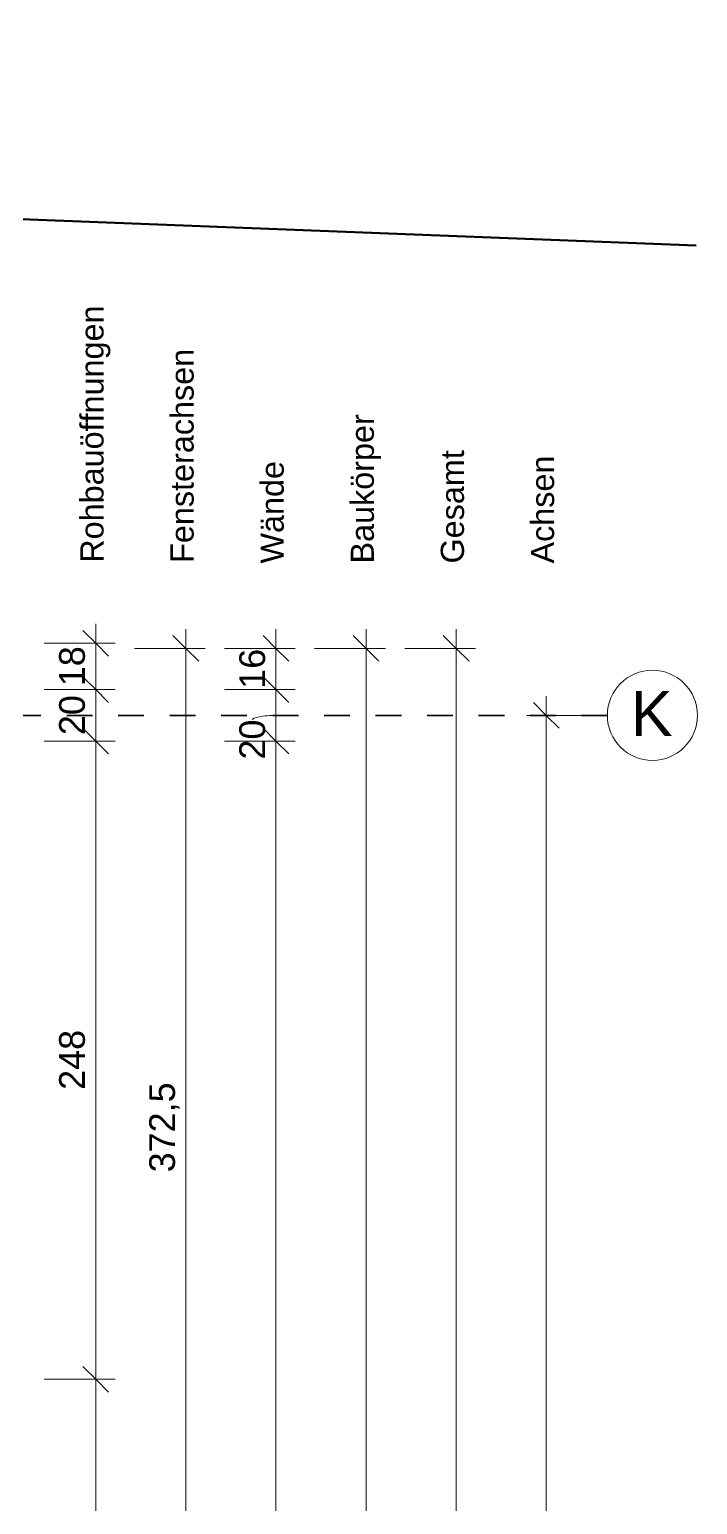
# Model space of a CAD drawing. Header units: metres. Extents: x 3.2 to 50, y 58.8 to 100.4.
# Drawn here: x 45.92 to 48.52, y 84.49 to 90.22 of the extents above; entities that cross this region are included whole.
import ezdxf

# ---------------------------------------------------------------- set-up
doc = ezdxf.new("R2010")
doc.units = ezdxf.units.M
doc.linetypes.add('Strich Punkt Mittel', pattern=[0.015875, 0.00635, -0.004763, 0, -0.004763])
for name, color, linetype, lineweight in [('A_Bemassung-50_', 4, 'Continuous', 9), ('A_Bemassung_', 4, 'Continuous', 9), ('A_Beschriftung_', 7, 'Continuous', 9), ('A_Grundstuecksgrenze', 5, 'Continuous', 70), ('A_Raster_', 1, 'Continuous', 9)]:
    doc.layers.add(name, color=color, linetype=linetype, lineweight=lineweight)
doc.styles.add('Arial_1', font='arial.ttf', dxfattribs={"height": 0.175})
doc.styles.add('Arial_5', font='arial.ttf', dxfattribs={"height": 0.1})
doc.styles.add('Arial_9', font='arial.ttf', dxfattribs={"height": 0.0018})
doc.dimstyles.new('WGA-Bemaßung', dxfattribs={"dimscale": 0.3048, "dimtxt": 0.102026, "dimasz": 0.328084, "dimexe": 0.246063, "dimexo": 0.0625, "dimgap": 0.04101, "dimtad": 1, "dimdec": 1, "dimlfac": 100, "dimrnd": 0.5, "dimdsep": 46, "dimtxsty": 'Arial_5', "dimblk1": 'OBLIQUE', "dimblk2": 'OBLIQUE', "dimsah": 1, "dimcen": 0.09, "dimdle": 0.246063, "dimazin": 2, "dimtfac": 1, "dimtdec": 4, "dimtix": 1, "dimtmove": 0, "dimatfit": 3, "dimfxl": 0.656168, "dimfxlon": 1, "dimtvp": 1, "dimtolj": 1, "dimtzin": 0, "dimarcsym": 2})
doc.dimstyles.new('WGA-Bemaßung_2', dxfattribs={"dimscale": 0.3048, "dimtxt": 0.102026, "dimasz": 0.328084, "dimexe": 0.246063, "dimexo": 0.0625, "dimgap": 0.04101, "dimtad": 1, "dimdec": 1, "dimlfac": 100, "dimrnd": 0.5, "dimdsep": 46, "dimtxsty": 'Arial_5', "dimblk1": 'OBLIQUE', "dimblk2": 'OBLIQUE', "dimsah": 1, "dimcen": 0.09, "dimdle": 0.246063, "dimazin": 2, "dimtfac": 1, "dimtdec": 4, "dimtix": 1, "dimtmove": 1, "dimatfit": 3, "dimfxl": 0.656168, "dimfxlon": 1, "dimtvp": 1, "dimtolj": 1, "dimtzin": 0, "dimarcsym": 2})
doc.dimstyles.new('WGA-Bemaßung_3', dxfattribs={"dimscale": 0.3048, "dimtxt": 0.102026, "dimasz": 0.328084, "dimexe": 0.246063, "dimexo": 0.0625, "dimgap": 0.04101, "dimtad": 1, "dimdec": 1, "dimlfac": 100, "dimrnd": 0.5, "dimdsep": 46, "dimtxsty": 'Arial_5', "dimblk1": 'OBLIQUE', "dimblk2": 'OBLIQUE', "dimsah": 1, "dimcen": 0.09, "dimdle": 0.246063, "dimazin": 2, "dimtfac": 1, "dimtdec": 4, "dimtix": 1, "dimtmove": 0, "dimatfit": 3, "dimfxl": 0.656168, "dimfxlon": 1, "dimtvp": 1, "dimtolj": 1, "dimtzin": 0, "dimarcsym": 2})

# ---------------------------------------------------------------- blocks, each defined once
blk = doc.blocks.new('Family - ___-3180367-263_PP_01OG_BT1')
at = {"layer": 'A_Grundstuecksgrenze'}
blk.add_line((48.514, 89.3843), (26.926, 90.2231), dxfattribs=at)
blk = doc.blocks.new('Raster - BS_Achse-112124-263_PP_01OG_BT1')
at = {"layer": 'A_Beschriftung_'}
blk.add_circle((0, 0), 0.0035, dxfattribs=at)
blk = doc.blocks.new('DIMBLOCK12-263_PP_01OG_BT1')
at = {"layer": 'A_Bemassung-50_', "lineweight": 35, "transparency": 16777216}
for p, q in [((47.9318, 87.558), (47.8818, 87.608)), ((47.9318, 87.558), (47.9818, 87.508)), ((47.9318, 80.2455), (47.8818, 80.2955)), ((47.9318, 80.2455), (47.9818, 80.1955))]:
    blk.add_line(p, q, dxfattribs=at)
at = {"layer": 'A_Bemassung-50_', "transparency": 16777216}
for p, q in [((47.9318, 87.633), (47.9318, 80.2455)), ((47.9318, 87.558), (47.8568, 87.558)), ((47.9318, 87.558), (48.1318, 87.558)), ((47.9318, 80.2455), (47.8568, 80.2455)), ((47.9318, 80.2455), (48.1318, 80.2455))]:
    blk.add_line(p, q, dxfattribs=at)
at = {"layer": 'A_Bemassung-50_', "color": 0, "transparency": 16777216, "insert": (47.7895, 83.7283), "char_height": 0.1, "width": 0.416266, "attachment_point": 1, "rotation": 90, "line_spacing_factor": 0.941778, "style": 'Arial_5'}
blk.add_mtext('731,5', dxfattribs=at)
blk = doc.blocks.new('_Oblique')
at = {"color": 0, "linetype": 'ByBlock', "lineweight": -2}
blk.add_line((-0.5, -0.5), (0.5, 0.5), dxfattribs=at)
blk = doc.blocks.new('DIMBLOCK15-263_PP_01OG_BT1')
at = {"layer": 'A_Bemassung-50_', "lineweight": 35, "transparency": 16777216}
for p, q in [((47.5818, 87.818), (47.5318, 87.868)), ((47.5818, 87.818), (47.6318, 87.768)), ((47.5818, 70.818), (47.5318, 70.868)), ((47.5818, 70.818), (47.6318, 70.768))]:
    blk.add_line(p, q, dxfattribs=at)
at = {"layer": 'A_Bemassung-50_', "transparency": 16777216}
for p, q in [((47.5818, 70.743), (47.5818, 87.893)), ((47.5818, 87.818), (47.3818, 87.818)), ((47.5818, 87.818), (47.6568, 87.818)), ((47.5818, 70.818), (47.3818, 70.818)), ((47.5818, 70.818), (47.6568, 70.818))]:
    blk.add_line(p, q, dxfattribs=at)
at = {"layer": 'A_Bemassung-50_', "color": 0, "transparency": 16777216, "insert": (47.4395, 79.1642), "char_height": 0.1, "width": 0.369177, "attachment_point": 1, "rotation": 90, "line_spacing_factor": 0.941778, "style": 'Arial_5'}
blk.add_mtext('1700', dxfattribs=at)
blk = doc.blocks.new('DIMBLOCK40-263_PP_01OG_BT1')
at = {"layer": 'A_Bemassung-50_', "lineweight": 35, "transparency": 16777216}
for p, q in [((46.5318, 87.818), (46.4818, 87.868)), ((46.5318, 87.818), (46.5818, 87.768)), ((46.5318, 84.093), (46.4818, 84.143)), ((46.5318, 84.093), (46.5818, 84.043))]:
    blk.add_line(p, q, dxfattribs=at)
at = {"layer": 'A_Bemassung-50_', "transparency": 16777216}
for p, q in [((46.5318, 84.093), (46.5318, 87.893)), ((46.5318, 87.818), (46.3318, 87.818)), ((46.5318, 87.818), (46.6068, 87.818)), ((46.5318, 84.093), (46.3318, 84.093)), ((46.5318, 84.093), (46.6068, 84.093))]:
    blk.add_line(p, q, dxfattribs=at)
at = {"layer": 'A_Bemassung-50_', "color": 0, "transparency": 16777216, "insert": (46.3895, 85.7821), "char_height": 0.1, "width": 0.416266, "attachment_point": 1, "rotation": 90, "line_spacing_factor": 0.941778, "style": 'Arial_5'}
blk.add_mtext('372,5', dxfattribs=at)
blk = doc.blocks.new('DIMBLOCK69-263_PP_01OG_BT1')
at = {"layer": 'A_Bemassung-50_', "lineweight": 35, "transparency": 16777216}
for p, q in [((46.8818, 87.818), (46.8318, 87.868)), ((46.8818, 87.818), (46.9318, 87.768)), ((46.8818, 87.658), (46.8318, 87.708)), ((46.8818, 87.658), (46.9318, 87.608))]:
    blk.add_line(p, q, dxfattribs=at)
at = {"layer": 'A_Bemassung-50_', "transparency": 16777216}
for p, q in [((46.8818, 87.893), (46.8818, 87.658)), ((46.8818, 87.818), (46.6818, 87.818)), ((46.8818, 87.818), (46.9568, 87.818)), ((46.8818, 87.658), (46.6818, 87.658)), ((46.8818, 87.658), (46.9568, 87.658))]:
    blk.add_line(p, q, dxfattribs=at)
at = {"layer": 'A_Bemassung-50_', "color": 0, "transparency": 16777216, "insert": (46.7395, 87.6611), "char_height": 0.1, "width": 0.184588, "attachment_point": 1, "rotation": 90, "line_spacing_factor": 0.941778, "style": 'Arial_5'}
blk.add_mtext('16', dxfattribs=at)
blk = doc.blocks.new('DIMBLOCK70-263_PP_01OG_BT1')
at = {"layer": 'A_Bemassung-50_', "lineweight": 35, "transparency": 16777216}
for p, q in [((46.8818, 87.658), (46.8318, 87.708)), ((46.8818, 87.658), (46.9318, 87.608)), ((46.8818, 87.458), (46.8318, 87.508)), ((46.8818, 87.458), (46.9318, 87.408))]:
    blk.add_line(p, q, dxfattribs=at)
at = {"layer": 'A_Bemassung-50_', "transparency": 16777216}
for p, q in [((46.8818, 87.658), (46.6818, 87.658)), ((46.8818, 87.658), (46.8818, 87.458)), ((46.8818, 87.658), (46.9568, 87.658)), ((46.8818, 87.458), (46.6818, 87.458)), ((46.8818, 87.458), (46.9568, 87.458))]:
    blk.add_line(p, q, dxfattribs=at)
blk.add_ellipse((46.8818, 87.5399), major_axis=(0.091, 0), ratio=0.198869, start_param=1.570796, end_param=3.141593, dxfattribs=at)
at = {"layer": 'A_Bemassung-50_', "color": 0, "transparency": 16777216, "insert": (46.7395, 87.3861), "char_height": 0.1, "width": 0.184588, "attachment_point": 1, "rotation": 90, "line_spacing_factor": 0.941778, "style": 'Arial_5'}
blk.add_mtext('20', dxfattribs=at)
blk = doc.blocks.new('DIMBLOCK71-263_PP_01OG_BT1')
at = {"layer": 'A_Bemassung-50_', "lineweight": 35, "transparency": 16777216}
for p, q in [((46.8818, 87.458), (46.8318, 87.508)), ((46.8818, 87.458), (46.9318, 87.408)), ((46.8818, 80.4355), (46.8318, 80.4855)), ((46.8818, 80.4355), (46.9318, 80.3855))]:
    blk.add_line(p, q, dxfattribs=at)
at = {"layer": 'A_Bemassung-50_', "transparency": 16777216}
for p, q in [((46.8818, 87.458), (46.6818, 87.458)), ((46.8818, 87.458), (46.8818, 80.4355)), ((46.8818, 87.458), (46.9568, 87.458)), ((46.8818, 80.4355), (46.6818, 80.4355)), ((46.8818, 80.4355), (46.9568, 80.4355))]:
    blk.add_line(p, q, dxfattribs=at)
at = {"layer": 'A_Bemassung-50_', "color": 0, "transparency": 16777216, "insert": (46.7395, 83.7733), "char_height": 0.1, "width": 0.416266, "attachment_point": 1, "rotation": 90, "line_spacing_factor": 0.941778, "style": 'Arial_5'}
blk.add_mtext('702,5', dxfattribs=at)
blk = doc.blocks.new('BS_Maßkette_AT_PP - unten oder rechts-9573063-263_PP_01OG_BT1')
at = {"layer": 'A_Beschriftung_', "char_height": 0.0018, "attachment_point": 1, "style": 'Arial_9'}
for s, insert, width in [('Rohbauöffnungen', (-0.00017, 0.00021), 0.0238101), ('Fensterachsen', (-0.00018, -0.00679), 0.019481), ('Wände', (-0.00023, -0.01379), 0.0096203), ('Baukörper', (-0.00023, -0.02079), 0.0137089), ('Gesamt', (-0.00023, -0.02779), 0.0102616), ('Achsen', (-0.00023, -0.03479), 0.0099409)]:
    blk.add_mtext(s, dxfattribs=dict(at, insert=insert, width=width))
blk = doc.blocks.new('DIMBLOCK569-263_PP_01OG_BT1')
at = {"layer": 'A_Bemassung-50_', "lineweight": 35, "transparency": 16777216}
for p, q in [((47.2318, 87.818), (47.1818, 87.868)), ((47.2318, 87.818), (47.2818, 87.768)), ((47.2318, 70.818), (47.1818, 70.868)), ((47.2318, 70.818), (47.2818, 70.768))]:
    blk.add_line(p, q, dxfattribs=at)
at = {"layer": 'A_Bemassung-50_', "transparency": 16777216}
for p, q in [((47.2318, 87.893), (47.2318, 70.743)), ((47.2318, 87.818), (47.0318, 87.818)), ((47.2318, 87.818), (47.3068, 87.818)), ((47.2318, 70.818), (47.0318, 70.818)), ((47.2318, 70.818), (47.3068, 70.818))]:
    blk.add_line(p, q, dxfattribs=at)
at = {"layer": 'A_Bemassung-50_', "color": 0, "transparency": 16777216, "insert": (47.0895, 79.1642), "char_height": 0.1, "width": 0.369177, "attachment_point": 1, "rotation": 90, "line_spacing_factor": 0.941778, "style": 'Arial_5'}
blk.add_mtext('1700', dxfattribs=at)
blk = doc.blocks.new('DIMBLOCK616-263_PP_01OG_BT1')
at = {"layer": 'A_Bemassung-50_', "lineweight": 35, "transparency": 16777216}
for p, q in [((46.1818, 84.978), (46.1318, 85.028)), ((46.1818, 84.978), (46.2318, 84.928)), ((46.1818, 83.208), (46.1318, 83.258)), ((46.1818, 83.208), (46.2318, 83.158))]:
    blk.add_line(p, q, dxfattribs=at)
at = {"layer": 'A_Bemassung-50_', "transparency": 16777216}
for p, q in [((46.1818, 84.978), (45.9818, 84.978)), ((46.1818, 83.208), (46.1818, 84.978)), ((46.1818, 84.978), (46.2568, 84.978)), ((46.1818, 83.208), (45.9818, 83.208)), ((46.1818, 83.208), (46.2568, 83.208))]:
    blk.add_line(p, q, dxfattribs=at)
at = {"layer": 'A_Bemassung-50_', "color": 0, "transparency": 16777216, "insert": (46.0395, 83.9776), "char_height": 0.1, "width": 0.276883, "attachment_point": 1, "rotation": 90, "line_spacing_factor": 0.941778, "style": 'Arial_5'}
blk.add_mtext('177', dxfattribs=at)
blk = doc.blocks.new('DIMBLOCK617-263_PP_01OG_BT1')
at = {"layer": 'A_Bemassung-50_', "lineweight": 35, "transparency": 16777216}
for p, q in [((46.1818, 87.458), (46.1318, 87.508)), ((46.1818, 87.458), (46.2318, 87.408)), ((46.1818, 84.978), (46.1318, 85.028)), ((46.1818, 84.978), (46.2318, 84.928))]:
    blk.add_line(p, q, dxfattribs=at)
at = {"layer": 'A_Bemassung-50_', "transparency": 16777216}
for p, q in [((46.1818, 87.458), (45.9818, 87.458)), ((46.1818, 84.978), (46.1818, 87.458)), ((46.1818, 87.458), (46.2568, 87.458)), ((46.1818, 84.978), (45.9818, 84.978)), ((46.1818, 84.978), (46.2568, 84.978))]:
    blk.add_line(p, q, dxfattribs=at)
at = {"layer": 'A_Bemassung-50_', "color": 0, "transparency": 16777216, "insert": (46.0395, 86.1026), "char_height": 0.1, "width": 0.276883, "attachment_point": 1, "rotation": 90, "line_spacing_factor": 0.941778, "style": 'Arial_5'}
blk.add_mtext('248', dxfattribs=at)
blk = doc.blocks.new('DIMBLOCK618-263_PP_01OG_BT1')
at = {"layer": 'A_Bemassung-50_', "lineweight": 35, "transparency": 16777216}
for p, q in [((46.1818, 87.658), (46.1318, 87.708)), ((46.1818, 87.658), (46.2318, 87.608)), ((46.1818, 87.458), (46.1318, 87.508)), ((46.1818, 87.458), (46.2318, 87.408))]:
    blk.add_line(p, q, dxfattribs=at)
at = {"layer": 'A_Bemassung-50_', "transparency": 16777216}
for p, q in [((46.1818, 87.658), (45.9818, 87.658)), ((46.1818, 87.458), (46.1818, 87.658)), ((46.1818, 87.658), (46.2568, 87.658)), ((46.1818, 87.458), (45.9818, 87.458)), ((46.1818, 87.458), (46.2568, 87.458))]:
    blk.add_line(p, q, dxfattribs=at)
at = {"layer": 'A_Bemassung-50_', "color": 0, "transparency": 16777216, "insert": (46.0395, 87.4811), "char_height": 0.1, "width": 0.184588, "attachment_point": 1, "rotation": 90, "line_spacing_factor": 0.941778, "style": 'Arial_5'}
blk.add_mtext('20', dxfattribs=at)
blk = doc.blocks.new('DIMBLOCK619-263_PP_01OG_BT1')
at = {"layer": 'A_Bemassung-50_', "lineweight": 35, "transparency": 16777216}
for p, q in [((46.1818, 87.838), (46.1318, 87.888)), ((46.1818, 87.838), (46.2318, 87.788)), ((46.1818, 87.658), (46.1318, 87.708)), ((46.1818, 87.658), (46.2318, 87.608))]:
    blk.add_line(p, q, dxfattribs=at)
at = {"layer": 'A_Bemassung-50_', "transparency": 16777216}
for p, q in [((46.1818, 87.658), (46.1818, 87.913)), ((46.1818, 87.838), (45.9818, 87.838)), ((46.1818, 87.838), (46.2568, 87.838)), ((46.1818, 87.658), (45.9818, 87.658)), ((46.1818, 87.658), (46.2568, 87.658))]:
    blk.add_line(p, q, dxfattribs=at)
at = {"layer": 'A_Bemassung-50_', "color": 0, "transparency": 16777216, "insert": (46.0395, 87.6711), "char_height": 0.1, "width": 0.184588, "attachment_point": 1, "rotation": 90, "line_spacing_factor": 0.941778, "style": 'Arial_5'}
blk.add_mtext('18', dxfattribs=at)

msp = doc.modelspace()

# ---------------------------------------------------------------- linework, layer by layer
at = {"layer": 'A_Raster_', "linetype": 'Strich Punkt Mittel', "lineweight": 35}
msp.add_line((48.169, 87.558), (3.5722, 87.558), dxfattribs=at)

# ---------------------------------------------------------------- block references
at = {"layer": 'A_Beschriftung_'}
for name, p, xscale, yscale, zscale, rotation in [('BS_Maßkette_AT_PP - unten oder rechts-9573063-263_PP_01OG_BT1', (46.1325, 88.1595), 50, 50, 50, 90.0000000000001), ('Raster - BS_Achse-112124-263_PP_01OG_BT1', (48.344, 87.558), 49.99999999999998, 49.99999999999998, 49.99999999999998, 90)]:
    msp.add_blockref(name, p, dxfattribs=dict(at, xscale=xscale, yscale=yscale, zscale=zscale, rotation=rotation))
at = {"layer": 'A_Grundstuecksgrenze'}
msp.add_blockref('Family - ___-3180367-263_PP_01OG_BT1', (0, 0), dxfattribs=at)

# ---------------------------------------------------------------- texts
at = {"layer": 'A_Beschriftung_', "insert": (48.2595, 87.6527), "char_height": 0.175, "width": 0.200422, "attachment_point": 1, "style": 'Arial_1'}
msp.add_mtext('K', dxfattribs=at)

# ---------------------------------------------------------------- dimensions: what is measured, and where the dimension line sits
at = {"layer": 'A_Bemassung_'}
for base, p1, p2, dimstyle, override, picture, middle in [((46.1818, 87.838), (45.9818, 87.658), (45.9818, 87.838), 'WGA-Bemaßung_3', {"dimpost": '<>', "dimfxl": 0.18}, 'DIMBLOCK619-263_PP_01OG_BT1', (46.1182, 87.748)), ((46.5318, 87.818), (46.3318, 84.093), (46.3318, 87.818), 'WGA-Bemaßung', {"dimpost": '<>', "dimfxl": 3.725}, 'DIMBLOCK40-263_PP_01OG_BT1', (46.4682, 85.9555)), ((46.8818, 87.658), (46.6818, 87.818), (46.6818, 87.658), 'WGA-Bemaßung', {"dimpost": '<>', "dimfxl": 0.16}, 'DIMBLOCK69-263_PP_01OG_BT1', (46.8182, 87.738)), ((47.2318, 70.818), (47.0318, 87.818), (47.0318, 70.818), 'WGA-Bemaßung_3', {"dimpost": '<>', "dimfxl": 17}, 'DIMBLOCK569-263_PP_01OG_BT1', (47.1682, 79.318)), ((47.5818, 87.818), (47.3818, 70.818), (47.3818, 87.818), 'WGA-Bemaßung', {"dimpost": '<>', "dimfxl": 17}, 'DIMBLOCK15-263_PP_01OG_BT1', (47.5182, 79.318)), ((46.1818, 87.658), (45.9818, 87.458), (45.9818, 87.658), 'WGA-Bemaßung_3', {"dimpost": '<>', "dimfxl": 0.2}, 'DIMBLOCK618-263_PP_01OG_BT1', (46.1182, 87.558)), ((47.9318033892, 80.2454984321), (48.1318033892, 87.5579984321), (48.1318033892, 80.2454984321), 'WGA-Bemaßung', {"dimpost": '<>', "dimfxl": 7.3125}, 'DIMBLOCK12-263_PP_01OG_BT1', (47.8682119838, 83.9017484321)), ((46.1818, 87.458), (45.9818, 84.978), (45.9818, 87.458), 'WGA-Bemaßung_3', {"dimpost": '<>', "dimfxl": 2.48}, 'DIMBLOCK617-263_PP_01OG_BT1', (46.1182, 86.218)), ((46.8818033892, 80.4354984321), (46.6818033892, 87.4579984321), (46.6818033892, 80.4354984321), 'WGA-Bemaßung', {"dimpost": '<>', "dimfxl": 7.0225}, 'DIMBLOCK71-263_PP_01OG_BT1', (46.8182460902, 83.9467484321)), ((46.1818, 84.978), (45.9818, 83.208), (45.9818, 84.978), 'WGA-Bemaßung_3', {"dimpost": '<>', "dimfxl": 1.77}, 'DIMBLOCK616-263_PP_01OG_BT1', (46.1191, 84.093))]:
    dim = msp.add_linear_dim(base=base, p1=p1, p2=p2, angle=90, dimstyle=dimstyle, override=override, dxfattribs=at)
    dim.commit()
    dim.dimension.update_dxf_attribs({"geometry": picture, "text_midpoint": middle})
dim = msp.add_linear_dim(base=(46.8818, 87.458), p1=(46.6818, 87.658), p2=(46.6818, 87.458), angle=90, dimstyle='WGA-Bemaßung_2', override={"dimpost": '<>', "dimfxl": 0.2}, dxfattribs=at)
dim.commit()
dim.dimension.update_dxf_attribs({"geometry": 'DIMBLOCK70-263_PP_01OG_BT1', "text_midpoint": (46.8061, 87.4784), "dimtype": 160, "text_rotation": 90})

doc.saveas('drawing.dxf')
